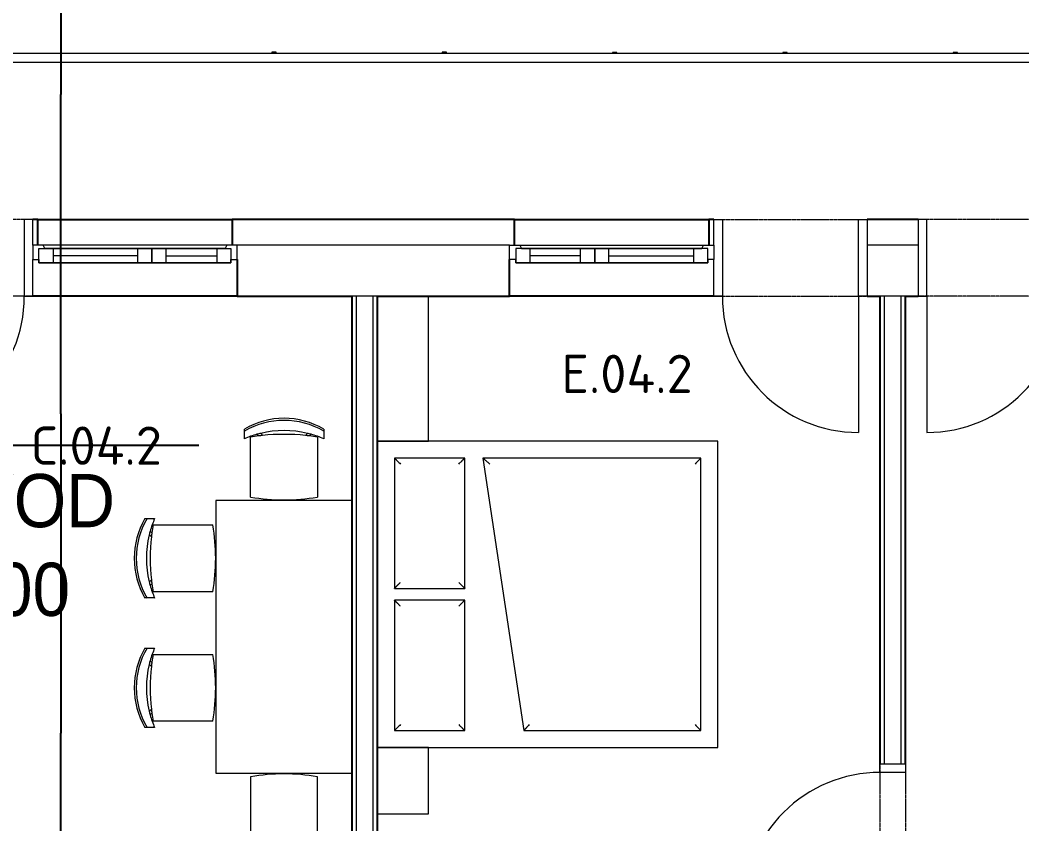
# Model space of a CAD drawing. Header units: millimetres. Extents: x 2377 to 264466, y -28213 to 61616.
# Drawn here: x 15418 to 21302, y 17461 to 22182 of the extents above; entities that cross this region are included whole.
import ezdxf

# ---------------------------------------------------------------- set-up
doc = ezdxf.new("R2010")
doc.units = ezdxf.units.MM
doc.linetypes.add('Bodkočiarkovaná 3mm', pattern=[5, 3, -1, 0, -1])
doc.linetypes.add('Čiarkovaná 3mm', pattern=[6, 3, -3])
doc.layers.get('0').update_dxf_attribs({"color": 8})
for name, color, linetype, lineweight in [('Balusters', 8, 'Continuous', 9), ('Common Edges', 8, 'Continuous', 20), ('Dvere - nad rovinou rezu', 8, 'Bodkočiarkovaná 3mm', 9), ('Floors', 8, 'Continuous', 20), ('Frame_Mullion', 8, 'Continuous', 20), ('Furniture', 8, 'Continuous', 9), ('Plan Swing', 8, 'Continuous', 9), ('Rails', 8, 'Continuous', 9), ('Room Tags', 8, 'Continuous', 9), ('Supports', 8, 'Continuous', 9), ('Walls', 8, 'Continuous', 25), ('Windows', 8, 'Continuous', 20), ('ZTI-popis', 7, 'Continuous', 20)]:
    doc.layers.add(name, color=color, linetype=linetype, lineweight=lineweight)
doc.layers.add('NETLAC', color=240, linetype='Čiarkovaná 3mm', plot=False, transparency=0.1)
doc.layers.add('ZTI_popis Pluvia 150', color=7, linetype='Continuous')
doc.styles.add('ISOCPEUR_6', font='isocpeur.ttf', dxfattribs={"height": 225})
doc.styles.add('Simplex', font='simplex.shx', dxfattribs={"width": 0.7})

# ---------------------------------------------------------------- blocks, each defined once
blk = doc.blocks.new('Dvere 1-kridlové obložkové plné - 800x1970-4923297-2NP _PRAC_')
at = {"layer": 'Dvere - nad rovinou rezu'}
for p, q in [((-450, 225), (450, 225)), ((-450, -225), (450, -225))]:
    blk.add_line(p, q, dxfattribs=at)
at = {"layer": 'Frame_Mullion'}
for p, q in [((-400, 225), (-450, 225)), ((-450, 225), (-450, 9)), ((-400, -225), (-400, 225)), ((450, 225), (400, 225)), ((400, 225), (400, -225)), ((450, -225), (450, 225)), ((-450, -75), (-450, -225)), ((-450, -225), (-400, -225)), ((400, -225), (450, -225))]:
    blk.add_line(p, q, dxfattribs=at)
at = {"layer": 'Plan Swing'}
blk.add_line((400, 225), (400, 1025), dxfattribs=at)
blk.add_arc((400, 225), 800, 90, 180, dxfattribs=at)
blk = doc.blocks.new('Okno 2-krídlové - 1200x1100-4672480-2NP _PRAC_')
at = {"layer": 'Frame_Mullion'}
for p, q in [((-539, 75), (-600, 75)), ((-600, 75), (-600, -9)), ((-529, 55), (-539, 75)), ((539, 75), (-539, 75)), ((539, 75), (529, 55)), ((600, 75), (539, 75)), ((600, -9), (600, 75)), ((-564, -9), (-564, 55)), ((-564, 55), (-529, 55)), ((-529, 55), (100, 55)), ((-480, 55), (-480, -29)), ((16, 13), (-480, 13)), ((16, -29), (16, 55)), ((529, 55), (100, 55)), ((100, 55), (100, -29)), ((100, 55), (100, -29)), ((184, -29), (184, 55)), ((184, 13), (480, 13)), ((480, 55), (480, -29)), ((529, 55), (564, 55)), ((564, 55), (564, -9)), ((-600, -9), (-564, -9)), ((-564, -29), (-564, -9)), ((100, -29), (-564, -29)), ((100, -29), (564, -29)), ((564, -29), (564, -9)), ((564, -9), (600, -9))]:
    blk.add_line(p, q, dxfattribs=at)
at = {"layer": 'Windows'}
for p, q in [((100, 55), (-529, 55)), ((100, 55), (529, 55)), ((100, -29), (100, 55)), ((100, -29), (100, 55)), ((-564, -9), (-564, -29)), ((-564, -29), (100, -29)), ((564, -29), (100, -29)), ((564, -9), (564, -29))]:
    blk.add_line(p, q, dxfattribs=at)
blk = doc.blocks.new('Dvere 1-kridlové obložkové plné - 800x1970-4923298-2NP _PRAC_')
at = {"layer": 'Dvere - nad rovinou rezu'}
for p, q in [((-450, 225), (450, 225)), ((-450, -225), (450, -225))]:
    blk.add_line(p, q, dxfattribs=at)
at = {"layer": 'Frame_Mullion'}
for p, q in [((-450, 225), (-400, 225)), ((-450, 75), (-450, 225)), ((-400, 225), (-400, -225)), ((400, 225), (450, 225)), ((400, -225), (400, 225)), ((450, 225), (450, -225)), ((-450, -225), (-450, -9)), ((-400, -225), (-450, -225)), ((450, -225), (400, -225))]:
    blk.add_line(p, q, dxfattribs=at)
at = {"layer": 'Plan Swing'}
blk.add_line((400, -225), (400, -1025), dxfattribs=at)
blk.add_arc((400, -225), 800, 180, 270, dxfattribs=at)
blk = doc.blocks.new('Okno 2-krídlové - 1200x1100-4673206-2NP _PRAC_')
at = {"layer": 'Frame_Mullion'}
for p, q in [((-600, -75), (-600, 9)), ((-600, 9), (-564, 9)), ((-564, 29), (-564, 9)), ((100, 29), (-564, 29)), ((-564, 9), (-564, -55)), ((-480, -55), (-480, 29)), ((16, 29), (16, -55)), ((100, -55), (100, 29)), ((100, 29), (564, 29)), ((100, -55), (100, 29)), ((184, 29), (184, -55)), ((480, -55), (480, 29)), ((564, 29), (564, 9)), ((564, -55), (564, 9)), ((564, 9), (600, 9)), ((600, 9), (600, -75)), ((-564, -55), (-529, -55)), ((-529, -55), (-539, -75)), ((-529, -55), (100, -55)), ((16, -13), (-480, -13)), ((529, -55), (100, -55)), ((184, -13), (480, -13)), ((529, -55), (564, -55)), ((539, -75), (529, -55)), ((-539, -75), (-600, -75)), ((539, -75), (-539, -75)), ((600, -75), (539, -75))]:
    blk.add_line(p, q, dxfattribs=at)
at = {"layer": 'Windows'}
for p, q in [((-564, 9), (-564, 29)), ((-564, 29), (100, 29)), ((564, 29), (100, 29)), ((100, 29), (100, -55)), ((100, 29), (100, -55)), ((564, 9), (564, 29)), ((100, -55), (-529, -55)), ((100, -55), (529, -55))]:
    blk.add_line(p, q, dxfattribs=at)
blk = doc.blocks.new('Railing - Railing-4719465-2NP _PRAC_')
at = {"layer": 'Rails'}
for p, q in [((44282.3, -531.7), (-9607.7, -531.7)), ((-9557.7, -581.7), (44282.3, -581.7))]:
    blk.add_line(p, q, dxfattribs=at)
blk = doc.blocks.new('Stlpik_montovany_na_celo - Stlpik_montovany_na_celo-4844128-2NP _PRAC_')
at = {"layer": 'Supports'}
for p, q in [((-12.8, -25), (-12.8, -33.5)), ((-12.8, -33.5), (12.8, -33.5)), ((12.8, -33.5), (12.8, -25))]:
    blk.add_line(p, q, dxfattribs=at)
blk = doc.blocks.new('Stlpik_montovany_na_celo - Stlpik_montovany_na_celo-4844129-2NP _PRAC_')
at = {"layer": 'Supports'}
for p, q in [((-12.8, -25), (-12.8, -32.7)), ((-12.8, -32.7), (12.8, -32.7)), ((12.8, -32.7), (12.8, -25))]:
    blk.add_line(p, q, dxfattribs=at)
blk = doc.blocks.new('Stlpik_montovany_na_celo - Stlpik_montovany_na_celo-4844130-2NP _PRAC_')
at = {"layer": 'Supports'}
for p, q in [((-12.8, -25), (-12.8, -32)), ((-12.8, -32), (12.8, -32)), ((12.8, -32), (12.8, -25))]:
    blk.add_line(p, q, dxfattribs=at)
blk = doc.blocks.new('Stlpik_montovany_na_celo - Stlpik_montovany_na_celo-4844131-2NP _PRAC_')
at = {"layer": 'Supports'}
for p, q in [((-12.8, -25), (-12.8, -31.3)), ((-12.8, -31.3), (12.8, -31.3)), ((12.8, -31.3), (12.8, -25))]:
    blk.add_line(p, q, dxfattribs=at)
blk = doc.blocks.new('Stlpik_montovany_na_celo - Stlpik_montovany_na_celo-4844132-2NP _PRAC_')
at = {"layer": 'Supports'}
for p, q in [((-12.8, -25), (-12.8, -30.5)), ((-12.8, -30.5), (12.8, -30.5)), ((12.8, -30.5), (12.8, -25))]:
    blk.add_line(p, q, dxfattribs=at)
blk = doc.blocks.new('Dvere 1-kridlové obložkové plné - 800x1970-4673371-2NP _PRAC_')
at = {"layer": 'Dvere - nad rovinou rezu'}
for p, q in [((-450, 75), (450, 75)), ((-450, -75), (450, -75))]:
    blk.add_line(p, q, dxfattribs=at)
at = {"layer": 'Frame_Mullion'}
for p, q in [((-450, 75), (-400, 75)), ((-450, -75), (-450, 75)), ((-400, 75), (-400, -75)), ((400, 75), (450, 75)), ((400, -75), (400, 75)), ((450, 75), (450, -75)), ((-400, -75), (-450, -75)), ((450, -75), (400, -75))]:
    blk.add_line(p, q, dxfattribs=at)
at = {"layer": 'Plan Swing'}
blk.add_line((400, -75), (400, -875), dxfattribs=at)
blk.add_arc((400, -75), 800, 180, 270, dxfattribs=at)
blk = doc.blocks.new('CS_Stol hranaty - CS_Stol hranaty-V15-2NP _PRAC_')
at = {"layer": 'Furniture'}
for p, q in [((1600, 0), (0, 0)), ((0, 0), (0, -800)), ((1600, -800), (1600, 0))]:
    blk.add_line(p, q, dxfattribs=at)
blk = doc.blocks.new('CS_Stolicka - Klasická-4868357-2NP _PRAC_')
at = {"layer": 'Furniture'}
for p, q in [((-197.2, -133.4), (-197.2, 218.1)), ((194.8, 218.1), (194.8, -133.4)), ((-234.2, -180.7), (-234.2, -123.8)), ((-160, -150.2), (-151.1, -140.3)), ((-126.9, -143.1), (-138.3, -155.8)), ((135.9, -155.8), (124.5, -143.1)), ((148.7, -140.3), (157.6, -150.2)), ((231.7, -123.8), (231.7, -180.7))]:
    blk.add_line(p, q, dxfattribs=at)
for centre, radius, start, end in [((-1.2, -933.1), 1167.9, 80.33839, 99.66161), ((-1.2, 414.2), 586.3, 246.58457, 254.28563), ((-1.2, 227.8), 459.8, 239.55869, 300.44131), ((-1.2, 1019.2), 1169.1, 260.34887, 262.63324), ((-1.2, 414.2), 586.3, 254.28563, 256.47743), ((-1.2, 1019.2), 1169.1, 262.63324, 263.82763), ((-1.2, 414.2), 586.3, 256.47743, 283.52257), ((-1.2, 1019.2), 1169.1, 263.82763, 276.17237), ((-1.2, 1019.2), 1169.1, 276.17237, 277.36676), ((-1.2, 414.2), 586.3, 283.52257, 285.71437), ((-1.2, 1019.2), 1169.1, 277.36676, 279.65113), ((-1.2, 414.2), 586.3, 285.71437, 293.41543), ((-1.2, 215.8), 459.8, 239.55869, 300.44131)]:
    blk.add_arc(centre, radius, start, end, dxfattribs=at)
blk = doc.blocks.new('CS_Stolicka - Klasická-1790388-2NP _PRAC_')
at = {"layer": 'Furniture'}
for p, q in [((-234.2, 180.7), (-234.2, 123.8)), ((231.7, 123.8), (231.7, 180.7)), ((-197.2, 133.4), (-197.2, -218.1)), ((-160, 150.2), (-151.1, 140.3)), ((-126.9, 143.1), (-138.3, 155.8)), ((135.9, 155.8), (124.5, 143.1)), ((148.7, 140.3), (157.6, 150.2)), ((194.8, -218.1), (194.8, 133.4))]:
    blk.add_line(p, q, dxfattribs=at)
for centre, radius, start, end in [((-1.2, -215.8), 459.8, 59.55869, 120.44131), ((-1.2, -227.8), 459.8, 59.55869, 120.44131), ((-1.2, -414.2), 586.3, 105.71437, 113.41543), ((-1.2, -1019.2), 1169.1, 97.36676, 99.65113), ((-1.2, -414.2), 586.3, 103.52257, 105.71437), ((-1.2, -1019.2), 1169.1, 96.17237, 97.36676), ((-1.2, -414.2), 586.3, 76.47743, 103.52257), ((-1.2, -1019.2), 1169.1, 83.82763, 96.17237), ((-1.2, -1019.2), 1169.1, 82.63324, 83.82763), ((-1.2, -414.2), 586.3, 74.28563, 76.47743), ((-1.2, -1019.2), 1169.1, 80.34887, 82.63324), ((-1.2, -414.2), 586.3, 66.58457, 74.28563), ((-1.2, 933.1), 1167.9, 260.33839, 279.66161)]:
    blk.add_arc(centre, radius, start, end, dxfattribs=at)
blk = doc.blocks.new('CS_Manzelska postel - CS_Manzelska postel-5036435-2NP _PRAC_')
at = {"layer": 'Furniture'}
for p, q in [((1800, 0), (0, 0)), ((0, 0), (0, -2000)), ((1800, -2000), (1800, 0)), ((1700, -100), (100, -100)), ((100, -100), (100, -1380.7)), ((1700, -1139.8), (1700, -100)), ((100, -1380.7), (1700, -1139.8)), ((100, -1487.7), (100, -1900)), ((862.4, -1487.7), (100, -1487.7)), ((865, -1487.7), (862.4, -1487.7)), ((862.4, -1487.7), (865, -1487.7)), ((865, -1900), (865, -1487.7)), ((1700, -1487.7), (935, -1487.7)), ((935, -1487.7), (935, -1900)), ((1700, -1900), (1700, -1487.7)), ((0, -1700), (-850, -1700)), ((0, -2000), (0, -1700)), ((2189.1, -1700), (1800, -1700)), ((1800, -1700), (1800, -2000)), ((2189.1, -2000), (2189.1, -1700)), ((100, -1900), (865, -1900)), ((935, -1900), (1700, -1900))]:
    blk.add_line(p, q, dxfattribs=at)
for points, knots in [([(100, -100), (100, -100), (100.6, -100.6), (102.6, -102.6), (104.6, -104.6), (106.7, -106.7), (108.7, -108.7), (110.8, -110.7), (113.1, -113.1), (115.5, -115.6), (118.1, -118.1), (121.6, -121.6), (127.4, -127.4), (131.9, -131.9), (135, -135)], [-1, -1, -1, -1, -0.833333, -0.75, -0.666667, -0.583333, -0.541667, -0.5, -0.416667, -0.375, -0.333333, -0.25, -0.166667, 0, 0, 0, 0]), ([(1665, -135), (1668.1, -131.9), (1672.6, -127.4), (1678.4, -121.6), (1681.9, -118.1), (1684.4, -115.5), (1686.9, -113.1), (1689.3, -110.8), (1691.3, -108.7), (1693.3, -106.7), (1695.4, -104.6), (1697.4, -102.6), (1699.4, -100.6), (1700, -100), (1700, -100)], [0, 0, 0, 0, 0.166667, 0.25, 0.333333, 0.375, 0.416667, 0.5, 0.541667, 0.583333, 0.666667, 0.75, 0.833333, 1, 1, 1, 1]), ([(1665, -1109.6), (1668.1, -1112.3), (1672.6, -1116.2), (1678.4, -1121.2), (1681.9, -1124.2), (1684.5, -1126.4), (1686.9, -1128.5), (1689.2, -1130.5), (1691.3, -1132.3), (1693.3, -1134), (1696.2, -1136.5), (1699.2, -1139.1), (1700, -1139.7), (1700, -1139.8)], [0, 0, 0, 0, 0.166667, 0.25, 0.333333, 0.375, 0.416667, 0.5, 0.541667, 0.583333, 0.666667, 0.833333, 1, 1, 1, 1]), ([(135, -1340), (131.9, -1343.6), (127.4, -1348.9), (121.6, -1355.6), (118.1, -1359.6), (115.6, -1362.6), (113.1, -1365.5), (110.7, -1368.2), (108.7, -1370.6), (106.7, -1372.9), (104.6, -1375.4), (102.6, -1377.7), (100.6, -1380), (100, -1380.7), (100, -1380.7)], [0, 0, 0, 0, 0.166667, 0.25, 0.333333, 0.375, 0.416667, 0.5, 0.541667, 0.583333, 0.666667, 0.75, 0.833333, 1, 1, 1, 1]), ([(135, -1522.7), (131.9, -1519.6), (127.4, -1515.1), (121.6, -1509.3), (118.1, -1505.8), (115.5, -1503.3), (113.1, -1500.8), (110.8, -1498.5), (108.7, -1496.4), (106.7, -1494.4), (104.6, -1492.3), (102.6, -1490.3), (100.6, -1488.3), (100, -1487.7), (100, -1487.7)], [0, 0, 0, 0, 0.166667, 0.25, 0.333333, 0.375, 0.416667, 0.5, 0.541667, 0.583333, 0.666667, 0.75, 0.833333, 1, 1, 1, 1]), ([(830, -1522.7), (831.8, -1520.9), (835.3, -1517.4), (840.6, -1512.1), (845.7, -1507), (849.8, -1502.9), (853, -1499.8), (855.2, -1497.5), (857.3, -1495.4), (859.8, -1492.9), (861.4, -1491.2), (862.4, -1490.3)], [0, 0, 0, 0, 0.142857, 0.285714, 0.428571, 0.571429, 0.642857, 0.714286, 0.785714, 0.857143, 1, 1, 1, 1]), ([(935, -1487.7), (935, -1487.7), (935.2, -1487.9), (935.9, -1488.6), (936.9, -1489.6), (937.9, -1490.6), (938.7, -1491.4), (939.6, -1492.3), (940.5, -1493.2), (941.6, -1494.3), (942.6, -1495.3), (943.8, -1496.5), (944.9, -1497.7), (946.2, -1498.9), (947.4, -1500.1), (948.7, -1501.4), (950.4, -1503.2), (952.7, -1505.4), (955.5, -1508.2), (959.3, -1512), (964.1, -1516.8), (968, -1520.8), (970, -1522.7)], [0, 0, 0, 0, 0.0625, 0.125, 0.1875, 0.21875, 0.25, 0.28125, 0.3125, 0.34375, 0.375, 0.40625, 0.4375, 0.46875, 0.5, 0.53125, 0.5625, 0.625, 0.6875, 0.75, 0.875, 1, 1, 1, 1]), ([(1665, -1522.7), (1668.1, -1519.7), (1672.6, -1515.1), (1678.4, -1509.3), (1681.9, -1505.8), (1684.4, -1503.2), (1686.9, -1500.8), (1689.3, -1498.5), (1691.3, -1496.4), (1693.3, -1494.4), (1695.4, -1492.3), (1697.4, -1490.3), (1699.4, -1488.3), (1700, -1487.7), (1700, -1487.7)], [0, 0, 0, 0, 0.166667, 0.25, 0.333333, 0.375, 0.416667, 0.5, 0.541667, 0.583333, 0.666667, 0.75, 0.833333, 1, 1, 1, 1]), ([(100, -1900), (100, -1900), (100.6, -1899.4), (102.6, -1897.4), (104.6, -1895.4), (106.7, -1893.3), (108.7, -1891.3), (110.7, -1889.2), (113.1, -1886.9), (115.6, -1884.5), (118.1, -1881.9), (121.6, -1878.4), (127.4, -1872.6), (131.9, -1868.1), (135, -1865)], [-1, -1, -1, -1, -0.833333, -0.75, -0.666667, -0.583333, -0.541667, -0.5, -0.416667, -0.375, -0.333333, -0.25, -0.166667, 0, 0, 0, 0]), ([(865, -1900), (865, -1900), (864.8, -1899.8), (864.1, -1899.1), (863.1, -1898.1), (862.1, -1897.1), (861.3, -1896.3), (860.4, -1895.4), (859.5, -1894.5), (858.4, -1893.4), (857.4, -1892.4), (856.2, -1891.2), (855.1, -1890.1), (853.8, -1888.8), (852.6, -1887.6), (851.3, -1886.3), (849.6, -1884.6), (847.3, -1882.3), (844.5, -1879.5), (840.7, -1875.7), (835.9, -1870.9), (832, -1867), (830, -1865)], [0, 0, 0, 0, 0.0625, 0.125, 0.1875, 0.21875, 0.25, 0.28125, 0.3125, 0.34375, 0.375, 0.40625, 0.4375, 0.46875, 0.5, 0.53125, 0.5625, 0.625, 0.6875, 0.75, 0.875, 1, 1, 1, 1]), ([(970, -1865), (968, -1867), (964.1, -1870.9), (959.3, -1875.7), (955.5, -1879.5), (952.7, -1882.3), (950.4, -1884.6), (948.7, -1886.3), (947.4, -1887.6), (946.2, -1888.8), (944.9, -1890.1), (943.8, -1891.2), (942.6, -1892.4), (941.6, -1893.4), (940.5, -1894.5), (939.6, -1895.4), (938.7, -1896.3), (937.9, -1897.1), (936.9, -1898.1), (935.9, -1899.1), (935.2, -1899.8), (935, -1900), (935, -1900)], [0, 0, 0, 0, 0.125, 0.25, 0.3125, 0.375, 0.4375, 0.46875, 0.5, 0.53125, 0.5625, 0.59375, 0.625, 0.65625, 0.6875, 0.71875, 0.75, 0.78125, 0.8125, 0.875, 0.9375, 1, 1, 1, 1]), ([(1665, -1865), (1668.1, -1868.1), (1672.6, -1872.6), (1678.4, -1878.4), (1681.9, -1881.9), (1684.5, -1884.4), (1686.9, -1886.9), (1689.2, -1889.3), (1691.3, -1891.3), (1693.3, -1893.3), (1695.4, -1895.4), (1697.4, -1897.4), (1699.4, -1899.4), (1700, -1900), (1700, -1900)], [0, 0, 0, 0, 0.166667, 0.25, 0.333333, 0.375, 0.416667, 0.5, 0.541667, 0.583333, 0.666667, 0.75, 0.833333, 1, 1, 1, 1])]:
    blk.add_open_spline(points, degree=3, knots=knots, dxfattribs=at)
blk.add_open_spline([(862.4, -1490.3), (863.2, -1489.5), (864.5, -1488.2), (865, -1487.7), (865, -1487.7)], degree=3, dxfattribs=at)
blk = doc.blocks.new('2NP podklad')
at = {"layer": 'Common Edges', "color": 252}
for p, q in [((18292.7, 20859.7), (16692.7, 20859.7)), ((20692.7, 20859.7), (20392.7, 20859.7)), ((17517, 20559.7), (17367, 20559.7)), ((17392, 20559.7), (17392, 16459.7)), ((17492, 16459.7), (17492, 20559.7)), ((20617.7, 20559.7), (20467.7, 20559.7)), ((20492.7, 20559.7), (20492.7, 17813.6)), ((20592.7, 17813.6), (20592.7, 20559.7))]:
    blk.add_line(p, q, dxfattribs=at)
at = {"layer": 'Floors', "color": 252}
blk.add_line((15442.7, 20559.7), (14642.7, 20559.7), dxfattribs=at)
at = {"layer": 'Walls', "color": 252}
for p, q in [((15522.7, 21009.7), (15492.7, 21009.7)), ((15522.7, 20859.7), (15522.7, 21009.7)), ((15522.7, 21009.7), (16662.7, 21009.7)), ((18322.7, 21009.7), (16662.7, 21009.7)), ((16662.7, 21009.7), (16662.7, 20859.7)), ((18322.7, 20859.7), (18322.7, 21009.7)), ((18322.7, 21009.7), (19462.7, 21009.7)), ((19492.7, 21009.7), (19462.7, 21009.7)), ((19462.7, 21009.7), (19462.7, 20859.7)), ((20692.7, 21009.7), (20392.7, 21009.7)), ((16692.7, 20775.7), (16692.7, 20559.7)), ((18292.7, 20559.7), (18292.7, 20775.7)), ((16692.7, 20559.7), (15492.7, 20559.7)), ((16692.7, 20559.7), (17367, 20559.7)), ((17367, 20559.7), (17367, 16459.7)), ((17517, 20559.7), (18292.7, 20559.7)), ((17517, 16459.7), (17517, 20559.7)), ((19492.7, 20559.7), (18292.7, 20559.7)), ((20392.7, 20559.7), (20467.7, 20559.7)), ((20467.7, 20559.7), (20467.7, 17813.6)), ((20617.7, 20559.7), (20692.7, 20559.7)), ((20617.7, 17813.6), (20617.7, 20559.7))]:
    blk.add_line(p, q, dxfattribs=at)
at = {"layer": 'Balusters', "color": 252}
blk.add_blockref('Railing - Railing-4719465-2NP _PRAC_', (14985.4, 22516.3), dxfattribs=at)
at = {"layer": 'Frame_Mullion', "color": 252}
for name, p, rotation in [('Dvere 1-kridlové obložkové plné - 800x1970-4923297-2NP _PRAC_', (15042.7, 20784.7), 180), ('Dvere 1-kridlové obložkové plné - 800x1970-4923297-2NP _PRAC_', (21142.7, 20784.7), 180), ('Dvere 1-kridlové obložkové plné - 800x1970-4673371-2NP _PRAC_', (20542.7, 17363.6), 270)]:
    blk.add_blockref(name, p, dxfattribs=dict(at, rotation=rotation))
blk.add_blockref('Dvere 1-kridlové obložkové plné - 800x1970-4923298-2NP _PRAC_', (19942.7, 20784.7), dxfattribs=at)
at = {"layer": 'Furniture', "color": 252}
for name, p, rotation in [('CS_Manzelska postel - CS_Manzelska postel-5036435-2NP _PRAC_', (19517, 19709.7), 270), ('CS_Stolicka - Klasická-4868357-2NP _PRAC_', (16967, 19599), 180), ('CS_Stol hranaty - CS_Stol hranaty-V15-2NP _PRAC_', (16567, 17759.7), 90), ('CS_Stolicka - Klasická-4868357-2NP _PRAC_', (16332, 19019.7), 270), ('CS_Stolicka - Klasická-4868357-2NP _PRAC_', (16332, 18259.7), 270), ('CS_Stolicka - Klasická-1790388-2NP _PRAC_', (16967, 17520.3), 180)]:
    blk.add_blockref(name, p, dxfattribs=dict(at, rotation=rotation))
at = {"layer": 'Supports', "color": 252, "rotation": 180}
for name, p in [('Stlpik_montovany_na_celo - Stlpik_montovany_na_celo-4844128-2NP _PRAC_', (16910.2, 21959.7)), ('Stlpik_montovany_na_celo - Stlpik_montovany_na_celo-4844129-2NP _PRAC_', (17910.2, 21959.7)), ('Stlpik_montovany_na_celo - Stlpik_montovany_na_celo-4844130-2NP _PRAC_', (18910.2, 21959.7)), ('Stlpik_montovany_na_celo - Stlpik_montovany_na_celo-4844131-2NP _PRAC_', (19910.2, 21959.7)), ('Stlpik_montovany_na_celo - Stlpik_montovany_na_celo-4844132-2NP _PRAC_', (20910.2, 21959.7))]:
    blk.add_blockref(name, p, dxfattribs=at)
at = {"layer": 'Windows', "color": 252}
blk.add_blockref('Okno 2-krídlové - 1200x1100-4672480-2NP _PRAC_', (16092.7, 20784.7), dxfattribs=at)
at = {"layer": 'Windows', "color": 252, "rotation": 180}
blk.add_blockref('Okno 2-krídlové - 1200x1100-4673206-2NP _PRAC_', (18892.7, 20784.7), dxfattribs=at)
at = {"layer": 'Room Tags', "color": 252, "char_height": 225, "width": 931.962, "attachment_point": 1, "style": 'ISOCPEUR_6'}
for s, insert in [('E.04.2', (18597.4, 20216.6)), ('C.04.2', (15479.9, 19795.1))]:
    blk.add_mtext(s, dxfattribs=dict(at, insert=insert))
blk = doc.blocks.new('netlac')
at = {"layer": 'NETLAC', "ltscale": 500}
for p, q in [((73350.7, 26406.4), (73350.7, 5406.4)), ((83850.7, 5406.4), (83850.7, 26406.4))]:
    blk.add_line(p, q, dxfattribs=at)

msp = doc.modelspace()

# ---------------------------------------------------------------- block references
at = {"color": 0}
msp.add_blockref('2NP podklad', (0, 0), dxfattribs=at)

# ---------------------------------------------------------------- next in the draw order: linework, layer by layer
at = {"layer": 'ZTI_popis Pluvia 150', "color": 250, "ltscale": 20}
msp.add_line((12655.8, 19684.4), (16467.4, 19684.4), dxfattribs=at)

# ---------------------------------------------------------------- next in the draw order: block references
at = {"color": 0, "xscale": 1.25, "yscale": 1.25, "zscale": 1.25}
for p in [(-89156.6, -1888), (-76031.6, -1888)]:
    msp.add_blockref('netlac', p, dxfattribs=at)

# ---------------------------------------------------------------- next in the draw order: texts
at = {"layer": 'ZTI-popis', "color": 7, "ltscale": 0.04, "insert": (14196.5, 19070.3), "char_height": 312.5, "width": 11837.472, "attachment_point": 5, "rotation": 0.0013, "style": 'Simplex'}
msp.add_mtext('\\pxi1.36829,qc;{\\fArial|b0|i0|c238|p34;\\W0.90909;\\C250;DAŽĎOVÝ ZVOD \\P3,45 l/s - %%C100}', dxfattribs=at)

doc.saveas('drawing.dxf')
